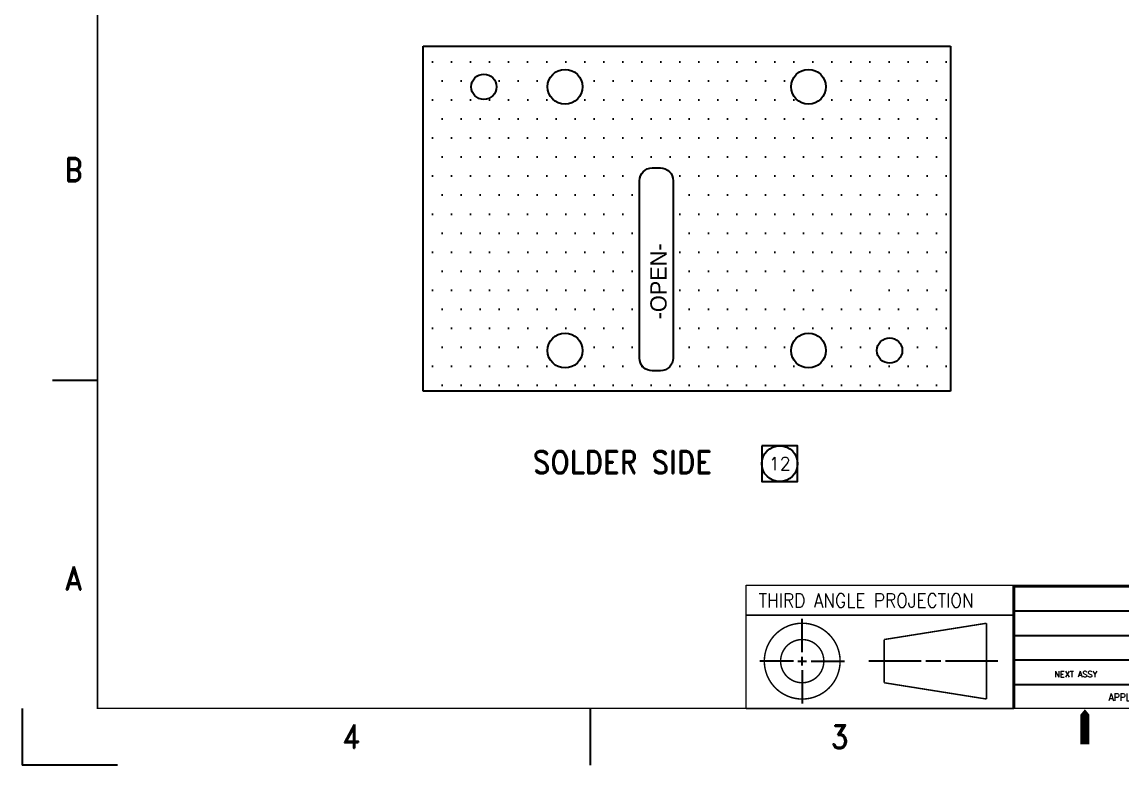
# Model space of a CAD drawing. Header units: inches. Extents: x 4.9 to 15.8, y 1 to 8.7.
# Drawn here: x 4.92 to 10.34, y 0.97 to 4.64 of the extents above; entities that cross this region are included whole.
import ezdxf
from ezdxf.enums import TextEntityAlignment as Align

# ---------------------------------------------------------------- set-up
doc = ezdxf.new("R2010")
doc.units = ezdxf.units.IN
doc.header["$MEASUREMENT"] = 0
doc.linetypes.add('FILLPOLYIN', pattern=[101, 100, 1])
for name, color, linetype in [('BORDER', 9, 'Continuous'), ('CUTOUT_FAB_pill-flange', 7, 'Continuous'), ('DIM', 1, 'Continuous'), ('HATCH', 6, 'Continuous'), ('PCBHOLE', 200, 'Continuous'), ('Substrate_Outline', 2, 'Continuous'), ('TEXT', 4, 'Continuous'), ('TOP', 5, 'Continuous')]:
    doc.layers.add(name, color=color, linetype=linetype)
doc.styles.add('DATE', font='ROMANS.SHX', dxfattribs={"width": 0.55})
doc.styles.add('NAME', font='ROMANS.shx', dxfattribs={"width": 0.6})
doc.styles.add('ROMAND', font='romand.shx')
doc.styles.add('ROMANS', font='romans.shx')

# ---------------------------------------------------------------- blocks, each defined once
blk = doc.blocks.new('NOTESYM')
blk.add_lwpolyline([(-0.175, 0.175), (-0.175, -0.175), (0.175, -0.175), (0.175, 0.175)], close=True)
blk.add_circle((0, 0), 0.175)
at = {"style": 'ROMANS'}
blk.add_attdef('NUM', text='', height=0.125, dxfattribs=at).set_placement((0, 0), align=Align.MIDDLE)
blk = doc.blocks.new('block_template(1)_2000')
at = {"layer": 'BORDER'}
for p, q in [((-2.25091, -0.63661), (-2.2704, -0.63661)), ((-1.85378, -0.73643), (-1.74718, -0.73643)), ((-1.9455, -0.75442), (-1.9455, -0.73991)), ((-1.85378, -0.74709), (-1.74718, -0.74709)), ((-1.9455, -0.76018), (-1.9455, -0.75634)), ((-1.85378, -0.75775), (-1.74718, -0.75775)), ((-1.94934, -0.75826), (-1.96385, -0.75826)), ((-1.94742, -0.75826), (-1.94358, -0.75826)), ((-1.9455, -0.7621), (-1.9455, -0.77661)), ((-1.94166, -0.75826), (-1.92715, -0.75826)), ((-1.85378, -0.76841), (-1.66191, -0.76841)), ((-2.03722, -0.80327), (-2.03722, -0.77875))]:
    blk.add_line(p, q, dxfattribs=at)
at = {"layer": 'BORDER', "linetype": 'Continuous'}
for p, q in [((-1.89401, -0.75826), (-1.91669, -0.75826)), ((-1.88549, -0.75826), (-1.89188, -0.75826)), ((-1.86067, -0.75826), (-1.88335, -0.75826))]:
    blk.add_line(p, q, dxfattribs=at)
at = {"layer": 'BORDER'}
for points, const_width in [([(-1.3951, -0.14854), (-2.25091, -0.14854), (-2.25091, -0.77875), (-1.3951, -0.77875)], 0.00061), ([(-1.9455, -0.74183), (-1.94711, -0.74191), (-1.94871, -0.74215), (-1.95027, -0.74254), (-1.95179, -0.74308), (-1.95324, -0.74377), (-1.95463, -0.7446), (-1.95592, -0.74556), (-1.95712, -0.74664), (-1.9582, -0.74784), (-1.95916, -0.74913), (-1.95999, -0.75052), (-1.96068, -0.75197), (-1.96122, -0.75349), (-1.96161, -0.75506), (-1.96185, -0.75665), (-1.96193, -0.75826), (-1.96185, -0.75987), (-1.96161, -0.76147), (-1.96122, -0.76303), (-1.96068, -0.76455), (-1.95999, -0.76601), (-1.95916, -0.76739), (-1.9582, -0.76868), (-1.95712, -0.76988), (-1.95592, -0.77096), (-1.95463, -0.77192), (-1.95324, -0.77275), (-1.95179, -0.77344), (-1.95027, -0.77398), (-1.94871, -0.77437), (-1.94711, -0.77461), (-1.9455, -0.77469), (-1.94389, -0.77461), (-1.9423, -0.77437), (-1.94073, -0.77398), (-1.93921, -0.77344), (-1.93776, -0.77275), (-1.93637, -0.77192), (-1.93508, -0.77096), (-1.93388, -0.76988), (-1.9328, -0.76868), (-1.93184, -0.76739), (-1.93101, -0.76601), (-1.93032, -0.76455), (-1.92978, -0.76303), (-1.92939, -0.76147), (-1.92915, -0.75987), (-1.92907, -0.75826), (-1.92915, -0.75665), (-1.92939, -0.75506), (-1.92978, -0.75349), (-1.93032, -0.75197), (-1.93101, -0.75052), (-1.93184, -0.74913), (-1.9328, -0.74784), (-1.93388, -0.74664), (-1.93508, -0.74556), (-1.93637, -0.7446), (-1.93776, -0.74377), (-1.93921, -0.74308), (-1.94073, -0.74254), (-1.9423, -0.74215), (-1.94389, -0.74191)], 0.00064), ([(-1.9455, -0.7489), (-1.94642, -0.74894), (-1.94733, -0.74908), (-1.94822, -0.7493), (-1.94908, -0.74961), (-1.94991, -0.75), (-1.9507, -0.75048), (-1.95144, -0.75102), (-1.95212, -0.75164), (-1.95274, -0.75232), (-1.95328, -0.75306), (-1.95376, -0.75385), (-1.95415, -0.75468), (-1.95446, -0.75554), (-1.95468, -0.75644), (-1.95482, -0.75734), (-1.95486, -0.75826), (-1.95482, -0.75918), (-1.95468, -0.76009), (-1.95446, -0.76098), (-1.95415, -0.76184), (-1.95376, -0.76267), (-1.95328, -0.76346), (-1.95274, -0.7642), (-1.95212, -0.76488), (-1.95144, -0.7655), (-1.9507, -0.76605), (-1.94991, -0.76652), (-1.94908, -0.76691), (-1.94822, -0.76722), (-1.94733, -0.76744), (-1.94642, -0.76758), (-1.9455, -0.76762), (-1.94458, -0.76758), (-1.94367, -0.76744), (-1.94278, -0.76722), (-1.94192, -0.76691), (-1.94109, -0.76652), (-1.9403, -0.76605), (-1.93956, -0.7655), (-1.93888, -0.76488), (-1.93826, -0.7642), (-1.93772, -0.76346), (-1.93724, -0.76267), (-1.93685, -0.76184), (-1.93654, -0.76098), (-1.93632, -0.76009), (-1.93618, -0.75918), (-1.93614, -0.75826), (-1.93618, -0.75734), (-1.93632, -0.75644), (-1.93654, -0.75554), (-1.93685, -0.75468), (-1.93724, -0.75385), (-1.93772, -0.75306), (-1.93826, -0.75232), (-1.93888, -0.75164), (-1.93956, -0.75102), (-1.9403, -0.75048), (-1.94109, -0.75), (-1.94192, -0.74961), (-1.94278, -0.7493), (-1.94367, -0.74908), (-1.94458, -0.74894)], 0.00064)]:
    blk.add_lwpolyline(points, close=True, dxfattribs=dict(at, const_width=const_width))
for points, const_width in [([(-1.96989, -0.72528), (-1.96989, -0.77875)], 0.00064), ([(-1.85378, -0.72545), (-1.96989, -0.72545)], 0.00064), ([(-1.85378, -0.77875), (-1.85378, -0.72577), (-1.74718, -0.72577)], 0.00128), ([(-1.85378, -0.77875), (-1.85378, -0.72528)], 0.00064), ([(-1.85378, -0.73832), (-1.96989, -0.73832)], 0.00064), ([(-1.86562, -0.74183), (-1.90998, -0.7489)], 0.00064), ([(-1.86562, -0.74183), (-1.86562, -0.77469)], 0.00064), ([(-1.90998, -0.7489), (-1.90998, -0.76762)], 0.00064), ([(-1.86562, -0.77469), (-1.90998, -0.76762)], 0.00064), ([(-1.96989, -0.77875), (-1.85378, -0.77875)], 0.00064)]:
    blk.add_lwpolyline(points, dxfattribs=dict(at, const_width=const_width))
blk.add_lwpolyline([(-1.823, -0.7791, 0, 0.0127, 0), (-1.823, -0.78671, 0.00383, 0.00383, 0), (-1.823, -0.79436, 0.00383, 0.00383, 0)], format="xyseb", dxfattribs=at)
at = {"layer": 'DEFPOINTS'}
for p in [(-2.28362, -0.77875), (-2.2423, -0.80327)]:
    blk.add_line(p, (-2.28362, -0.80327), dxfattribs=at)
at = {"layer": 'BORDER', "style": 'ROMAND', "width": 0.9}
for s, height, p in [('B', 0.01017, (-2.26515, -0.55038)), ('A', 0.01017, (-2.26515, -0.72735)), ('THIRD ANGLE PROJECTION', 0.0059694, (-1.96442, -0.73498)), ('4', 0.01017, (-2.14495, -0.79594)), ('3', 0.01017, (-1.93315, -0.79616))]:
    blk.add_text(s, height=height, dxfattribs=at).set_placement(p)
at = {"layer": 'BORDER', "style": 'ROMAND'}
blk.add_text('NEXT ASSY', height=0.002558, dxfattribs=at).set_placement((-1.82695, -0.76394), align=Align.MIDDLE_CENTER)
at = {"layer": 'BORDER', "style": 'ROMAND', "width": 0.9}
blk.add_text('APPLICATION', height=0.0031979, dxfattribs=at).set_placement((-1.80092, -0.77549), align=Align.CENTER)
at = {"layer": 'TEXT'}
for tag, height, style, p in [('REVBL', 0.00533, 'ROMANS', (-1.66436, -0.17826)), ('SFINISH', 0.00269, 'ROMANS', (-1.67501, -0.71093)), ('TITLE1', 0.00665, 'ROMAND', (-1.48586, -0.73643)), ('TITLE2', 0.00665, 'ROMAND', (-1.48586, -0.74709)), ('REV.', 0.00665, 'ROMAND', (-1.40325, -0.76575))]:
    blk.add_attdef(tag, text='', height=height, dxfattribs=dict(at, style=style)).set_placement(p, align=Align.CENTER)
for tag, p, height, style in [('DESCRIPTION', (-1.65103, -0.17826), 0.00533, 'ROMANS'), ('FTOL', (-1.73917, -0.72575), 0.00269, 'ROMANS'), ('DTOL2', (-1.70083, -0.72575), 0.00269, 'ROMANS'), ('ATOL', (-1.67755, -0.72575), 0.00269, 'ROMANS'), ('DTOL3', (-1.70083, -0.72989), 0.00269, 'ROMANS'), ('DRWNO', (-1.48566, -0.76575), 0.00665, 'ROMAND'), ('SCALE', (-1.53667, -0.77549), 0.00426, 'ROMANS'), ('SHTNO', (-1.44224, -0.77562), 0.00426, 'ROMANS')]:
    blk.add_attdef(tag, p, '', height=height, dxfattribs=dict(at, style=style))
for tag, p, style, width in [('DWNBY', (-1.65587, -0.73568), 'NAME', 0.6), ('DDATE', (-1.60794, -0.73568), 'DATE', 0.55), ('CHKBY', (-1.65587, -0.74619), 'NAME', 0.6), ('CDATE', (-1.60794, -0.74619), 'DATE', 0.55), ('ENGBY', (-1.65587, -0.7567), 'NAME', 0.6), ('EDATE', (-1.60794, -0.7567), 'DATE', 0.55), ('QABY', (-1.65587, -0.76721), 'NAME', 0.6), ('QDATE', (-1.60794, -0.76721), 'DATE', 0.55), ('MFGBY', (-1.65587, -0.77772), 'NAME', 0.6), ('MDATE', (-1.60794, -0.77772), 'DATE', 0.55)]:
    blk.add_attdef(tag, p, '', height=0.00533, dxfattribs=dict(at, style=style, width=width))

msp = doc.modelspace()

# ---------------------------------------------------------------- hatches: boundary and pattern name
at = {"layer": 'HATCH'}
h = msp.add_hatch(dxfattribs=at)
h.set_pattern_fill('DOTS', color=256, scale=1.5, style=0)
h.set_pattern_definition([(0, (6.89481, 7.53333), (0.046875, 0.09375), [0, -0.09375])])
h.paths.add_polyline_path([(9.4948, 4.5166), (6.8948, 4.5166), (6.8948, 2.8166), (9.4948, 2.8166)])
h.paths.add_polyline_path([(8.7068, 3.9741, -1), (8.7198, 3.9741, -1)], flags=16)
h.paths.add_polyline_path([(8.7088, 4.3166, -1), (8.8808, 4.3166, -1)], flags=16)
h.paths.add_polyline_path([(8.6762, 3.9991, -1), (8.6892, 3.9991, -1)], flags=16)
h.paths.add_polyline_path([(8.9328, 3.7524, -1), (8.9198, 3.7524, -1)], flags=16)
h.paths.add_polyline_path([(8.8865, 3.7524, -1), (8.8735, 3.7524, -1)], flags=16)
h.paths.add_polyline_path([(8.9939, 3.7524, -1), (8.9809, 3.7524, -1)], flags=16)
h.paths.add_polyline_path([(8.6412, 3.9991, -1), (8.6542, 3.9991, -1)], flags=16)
h.paths.add_polyline_path([(8.837, 3.7524, -1), (8.824, 3.7524, -1)], flags=16)
h.paths.add_polyline_path([(9.0538, 3.7524, -1), (9.0408, 3.7524, -1)], flags=16)
h.paths.add_polyline_path([(8.7859, 3.7524, -1), (8.7729, 3.7524, -1)], flags=16)
h.paths.add_polyline_path([(8.6133, 3.9991, -1), (8.6263, 3.9991, -1)], flags=16)
h.paths.add_polyline_path([(8.7396, 3.7524, -1), (8.7266, 3.7524, -1)], flags=16)
h.paths.add_polyline_path([(8.5834, 3.9989, -1), (8.5964, 3.9989, -1)], flags=16)
h.paths.add_polyline_path([(8.6985, 3.7524, -1), (8.6855, 3.7524, -1)], flags=16)
h.paths.add_polyline_path([(9.3019, 4.0963, -1), (9.2889, 4.0963, -1)], flags=16)
h.paths.add_polyline_path([(9.1946, 3.7524, -1), (9.1816, 3.7524, -1)], flags=16)
h.paths.add_polyline_path([(8.558, 3.9533, -1), (8.571, 3.9533, -1)], flags=16)
h.paths.add_polyline_path([(9.3013, 3.9166, -1), (9.2883, 3.9166, -1)], flags=16)
h.paths.add_polyline_path([(8.6424, 3.7524, -1), (8.6554, 3.7524, -1)], flags=16)
h.paths.add_polyline_path([(8.8559, 3.6355, -1), (8.8429, 3.6355, -1)], flags=16)
h.paths.add_polyline_path([(8.5309, 3.9741, -1), (8.5439, 3.9741, -1)], flags=16)
h.paths.add_polyline_path([(8.5981, 3.7524, -1), (8.6111, 3.7524, -1)], flags=16)
h.paths.add_polyline_path([(8.5033, 3.9741, -1), (8.5163, 3.9741, -1)], flags=16)
h.paths.add_polyline_path([(9.2963, 3.758, -1), (9.2833, 3.758, -1)], flags=16)
h.paths.add_polyline_path([(8.4757, 3.9741, -1), (8.4887, 3.9741, -1)], flags=16)
h.paths.add_polyline_path([(8.5571, 3.7524, -1), (8.5701, 3.7524, -1)], flags=16)
h.paths.add_polyline_path([(8.9065, 4.4818, -1), (8.9195, 4.4818, -1)], flags=16)
h.paths.add_polyline_path([(9.2187, 3.6399, -1), (9.2057, 3.6399, -1)], flags=16)
h.paths.add_polyline_path([(9.0533, 4.4818, -1), (9.0663, 4.4818, -1)], flags=16)
h.paths.add_polyline_path([(8.454, 3.9533, -1), (8.467, 3.9533, -1)], flags=16)
h.paths.add_polyline_path([(8.5129, 3.7524, -1), (8.5259, 3.7524, -1)], flags=16)
h.paths.add_polyline_path([(8.4308, 3.9741, -1), (8.4438, 3.9741, -1)], flags=16)
h.paths.add_polyline_path([(8.9602, 3.5128, -1), (8.9472, 3.5128, -1)], flags=16)
h.paths.add_polyline_path([(8.9178, 3.5128, -1), (8.9048, 3.5128, -1)], flags=16)
h.paths.add_polyline_path([(8.876, 3.5128, -1), (8.863, 3.5128, -1)], flags=16)
h.paths.add_polyline_path([(9.0032, 3.5128, -1), (8.9902, 3.5128, -1)], flags=16)
h.paths.add_polyline_path([(8.8315, 3.5128, -1), (8.8185, 3.5128, -1)], flags=16)
h.paths.add_polyline_path([(9.0476, 3.5128, -1), (9.0346, 3.5128, -1)], flags=16)
h.paths.add_polyline_path([(8.4033, 3.9741, -1), (8.4163, 3.9741, -1)], flags=16)
h.paths.add_polyline_path([(9.464, 4.0467, -1), (9.451, 4.0467, -1)], flags=16)
h.paths.add_polyline_path([(9.464, 3.9655, -1), (9.451, 3.9655, -1)], flags=16)
h.paths.add_polyline_path([(8.6636, 4.4818, -1), (8.6766, 4.4818, -1)], flags=16)
h.paths.add_polyline_path([(9.1918, 4.4818, -1), (9.2048, 4.4818, -1)], flags=16)
h.paths.add_polyline_path([(8.4697, 3.7524, -1), (8.4827, 3.7524, -1)], flags=16)
h.paths.add_polyline_path([(8.7927, 3.5128, -1), (8.7797, 3.5128, -1)], flags=16)
h.paths.add_polyline_path([(9.1019, 3.5128, -1), (9.0889, 3.5128, -1)], flags=16)
h.paths.add_polyline_path([(8.7534, 3.5128, -1), (8.7404, 3.5128, -1)], flags=16)
h.paths.add_polyline_path([(9.1474, 3.5128, -1), (9.1344, 3.5128, -1)], flags=16)
h.paths.add_polyline_path([(8.3758, 3.9741, -1), (8.3888, 3.9741, -1)], flags=16)
h.paths.add_polyline_path([(9.464, 3.8451, -1), (9.451, 3.8451, -1)], flags=16)
h.paths.add_polyline_path([(9.464, 4.2046, -1), (9.451, 4.2046, -1)], flags=16)
h.paths.add_polyline_path([(8.7099, 3.5128, -1), (8.6969, 3.5128, -1)], flags=16)
h.paths.add_polyline_path([(9.1896, 3.5128, -1), (9.1766, 3.5128, -1)], flags=16)
h.paths.add_polyline_path([(8.3579, 3.9523, -1), (8.3709, 3.9523, -1)], flags=16)
h.paths.add_polyline_path([(8.6673, 3.5128, -1), (8.6543, 3.5128, -1)], flags=16)
h.paths.add_polyline_path([(9.2318, 3.5128, -1), (9.2188, 3.5128, -1)], flags=16)
h.paths.add_polyline_path([(8.4689, 3.6483, -1), (8.4819, 3.6483, -1)], flags=16)
h.paths.add_polyline_path([(8.552, 4.4818, -1), (8.565, 4.4818, -1)], flags=16)
h.paths.add_polyline_path([(8.6353, 3.5128, -1), (8.6223, 3.5128, -1)], flags=16)
h.paths.add_polyline_path([(8.3268, 3.9541, -1), (8.3398, 3.9541, -1)], flags=16)
h.paths.add_polyline_path([(9.2714, 3.5128, -1), (9.2584, 3.5128, -1)], flags=16)
h.paths.add_polyline_path([(9.464, 3.7099, -1), (9.451, 3.7099, -1)], flags=16)
h.paths.add_polyline_path([(8.6022, 3.5128, -1), (8.5892, 3.5128, -1)], flags=16)
h.paths.add_polyline_path([(9.464, 4.3472, -1), (9.451, 4.3472, -1)], flags=16)
h.paths.add_polyline_path([(9.3394, 4.4818, -1), (9.3524, 4.4818, -1)], flags=16)
h.paths.add_polyline_path([(8.3034, 4.0334, -1), (8.3164, 4.0334, -1)], flags=16)
h.paths.add_polyline_path([(8.5686, 3.5128, -1), (8.5556, 3.5128, -1)], flags=16)
h.paths.add_polyline_path([(8.2983, 3.9541, -1), (8.3113, 3.9541, -1)], flags=16)
h.paths.add_polyline_path([(8.536, 3.5128, -1), (8.523, 3.5128, -1)], flags=16)
h.paths.add_polyline_path([(9.3489, 3.5128, -1), (9.3359, 3.5128, -1)], flags=16)
h.paths.add_polyline_path([(8.2698, 3.9541, -1), (8.2828, 3.9541, -1)], flags=16)
h.paths.add_polyline_path([(9.464, 3.6196, -1), (9.451, 3.6196, -1)], flags=16)
h.paths.add_polyline_path([(8.2562, 4.0334, -1), (8.2692, 4.0334, -1)], flags=16)
h.paths.add_polyline_path([(8.505, 3.5128, -1), (8.492, 3.5128, -1)], flags=16)
h.paths.add_polyline_path([(8.4317, 4.4818, -1), (8.4447, 4.4818, -1)], flags=16)
h.paths.add_polyline_path([(8.4703, 3.5128, -1), (8.4573, 3.5128, -1)], flags=16)
h.paths.add_polyline_path([(9.4126, 3.5128, -1), (9.3996, 3.5128, -1)], flags=16)
h.paths.add_polyline_path([(9.464, 4.4824, -1), (9.451, 4.4824, -1)], flags=16)
h.paths.add_polyline_path([(8.9602, 3.3204, -1), (8.9472, 3.3204, -1)], flags=16)
h.paths.add_polyline_path([(8.9178, 3.3204, -1), (8.9048, 3.3204, -1)], flags=16)
h.paths.add_polyline_path([(8.876, 3.3204, -1), (8.863, 3.3204, -1)], flags=16)
h.paths.add_polyline_path([(9.0032, 3.3204, -1), (8.9902, 3.3204, -1)], flags=16)
h.paths.add_polyline_path([(8.8315, 3.3204, -1), (8.8185, 3.3204, -1)], flags=16)
h.paths.add_polyline_path([(9.0476, 3.3204, -1), (9.0346, 3.3204, -1)], flags=16)
h.paths.add_polyline_path([(8.2116, 4.0334, -1), (8.2246, 4.0334, -1)], flags=16)
h.paths.add_polyline_path([(8.4222, 3.5128, -1), (8.4352, 3.5128, -1)], flags=16)
h.paths.add_polyline_path([(8.7927, 3.3204, -1), (8.7797, 3.3204, -1)], flags=16)
h.paths.add_polyline_path([(9.1019, 3.3204, -1), (9.0889, 3.3204, -1)], flags=16)
h.paths.add_polyline_path([(8.2698, 3.7147, -1), (8.2828, 3.7147, -1)], flags=16)
h.paths.add_polyline_path([(8.7534, 3.3204, -1), (8.7404, 3.3204, -1)], flags=16)
h.paths.add_polyline_path([(9.464, 3.5128, -1), (9.451, 3.5128, -1)], flags=16)
h.paths.add_polyline_path([(9.1474, 3.3204, -1), (9.1344, 3.3204, -1)], flags=16)
h.paths.add_polyline_path([(8.7099, 3.3204, -1), (8.6969, 3.3204, -1)], flags=16)
h.paths.add_polyline_path([(8.387, 3.5128, -1), (8.4, 3.5128, -1)], flags=16)
h.paths.add_polyline_path([(9.1896, 3.3204, -1), (9.1766, 3.3204, -1)], flags=16)
h.paths.add_polyline_path([(8.6673, 3.3204, -1), (8.6543, 3.3204, -1)], flags=16)
h.paths.add_polyline_path([(9.2318, 3.3204, -1), (9.2188, 3.3204, -1)], flags=16)
h.paths.add_polyline_path([(8.6353, 3.3204, -1), (8.6223, 3.3204, -1)], flags=16)
h.paths.add_polyline_path([(8.3524, 3.5128, -1), (8.3654, 3.5128, -1)], flags=16)
h.paths.add_polyline_path([(8.302, 4.4818, -1), (8.315, 4.4818, -1)], flags=16)
h.paths.add_polyline_path([(9.2714, 3.3204, -1), (9.2584, 3.3204, -1)], flags=16)
h.paths.add_polyline_path([(8.6022, 3.3204, -1), (8.5892, 3.3204, -1)], flags=16)
h.paths.add_polyline_path([(8.1434, 3.9829, -1), (8.1564, 3.9829, -1)], flags=16)
h.paths.add_polyline_path([(8.3208, 3.5128, -1), (8.3338, 3.5128, -1)], flags=16)
h.paths.add_polyline_path([(8.5686, 3.3204, -1), (8.5556, 3.3204, -1)], flags=16)
h.paths.add_polyline_path([(8.536, 3.3204, -1), (8.523, 3.3204, -1)], flags=16)
h.paths.add_polyline_path([(9.3489, 3.3204, -1), (9.3359, 3.3204, -1)], flags=16)
h.paths.add_polyline_path([(8.2872, 3.5128, -1), (8.3002, 3.5128, -1)], flags=16)
h.paths.add_polyline_path([(8.505, 3.3204, -1), (8.492, 3.3204, -1)], flags=16)
h.paths.add_polyline_path([(8.1278, 3.8536), (8.1278, 2.9796, -0.41421), (8.0648, 2.9166), (8.0248, 2.9166, -0.414217), (7.9618, 2.9796), (7.9618, 3.8536, -0.41421), (8.0248, 3.9166), (8.0648, 3.9166, -0.414217)], flags=16)
h.paths.add_polyline_path([(8.0982, 3.9829, -1), (8.1112, 3.9829, -1)], flags=16)
h.paths.add_polyline_path([(8.2517, 3.5288, -1), (8.2647, 3.5288, -1)], flags=16)
h.paths.add_polyline_path([(8.4703, 3.3204, -1), (8.4573, 3.3204, -1)], flags=16)
h.paths.add_polyline_path([(9.4126, 3.3204, -1), (9.3996, 3.3204, -1)], flags=16)
h.paths.add_polyline_path([(9.0958, 3.1756, -1), (9.0828, 3.1756, -1)], flags=16)
h.paths.add_polyline_path([(8.2118, 3.5387, -1), (8.2248, 3.5387, -1)], flags=16)
h.paths.add_polyline_path([(8.4352, 3.3204, -1), (8.4222, 3.3204, -1)], flags=16)
h.paths.add_polyline_path([(8.1837, 4.4818, -1), (8.1967, 4.4818, -1)], flags=16)
h.paths.add_polyline_path([(9.464, 3.3204, -1), (9.451, 3.3204, -1)], flags=16)
h.paths.add_polyline_path([(8.0478, 3.9829, -1), (8.0608, 3.9829, -1)], flags=16)
h.paths.add_polyline_path([(8.4, 3.3204, -1), (8.387, 3.3204, -1)], flags=16)
h.paths.add_polyline_path([(8.3654, 3.3204, -1), (8.3524, 3.3204, -1)], flags=16)
h.paths.add_polyline_path([(8.0008, 3.9829, -1), (8.0138, 3.9829, -1)], flags=16)
h.paths.add_polyline_path([(8.3338, 3.3204, -1), (8.3208, 3.3204, -1)], flags=16)
h.paths.add_polyline_path([(8.8808, 3.0166, -1), (8.7088, 3.0166, -1)], flags=16)
h.paths.add_polyline_path([(8.3002, 3.3204, -1), (8.2872, 3.3204, -1)], flags=16)
h.paths.add_polyline_path([(9.464, 3.2135, -1), (9.451, 3.2135, -1)], flags=16)
h.paths.add_polyline_path([(7.9623, 3.9444, -1), (7.9753, 3.9444, -1)], flags=16)
h.paths.add_polyline_path([(8.2734, 3.3031, -1), (8.2604, 3.3031, -1)], flags=16)
h.paths.add_polyline_path([(9.2573, 3.0166, -1), (9.1323, 3.0166, -1)], flags=16)
h.paths.add_polyline_path([(8.052, 4.4818, -1), (8.065, 4.4818, -1)], flags=16)
h.paths.add_polyline_path([(7.9837, 4.3454, -1), (7.9967, 4.3454, -1)], flags=16)
h.paths.add_polyline_path([(7.922, 3.9075, -1), (7.935, 3.9075, -1)], flags=16)
h.paths.add_polyline_path([(8.2335, 3.2859, -1), (8.2465, 3.2859, -1)], flags=16)
h.paths.add_polyline_path([(8.2034, 3.2839, -1), (8.2164, 3.2839, -1)], flags=16)
h.paths.add_polyline_path([(7.9318, 4.3454, -1), (7.9448, 4.3454, -1)], flags=16)
h.paths.add_polyline_path([(8.1738, 3.2839, -1), (8.1868, 3.2839, -1)], flags=16)
h.paths.add_polyline_path([(8.4357, 3.0828, -1), (8.4227, 3.0828, -1)], flags=16)
h.paths.add_polyline_path([(9.464, 3.089, -1), (9.451, 3.089, -1)], flags=16)
h.paths.add_polyline_path([(8.1441, 3.2839, -1), (8.1571, 3.2839, -1)], flags=16)
h.paths.add_polyline_path([(7.8927, 4.3454, -1), (7.9057, 4.3454, -1)], flags=16)
h.paths.add_polyline_path([(7.9325, 3.5916, -1), (7.9455, 3.5916, -1)], flags=16)
h.paths.add_polyline_path([(7.8391, 3.8932, -1), (7.8521, 3.8932, -1)], flags=16)
h.paths.add_polyline_path([(7.9029, 3.5916, -1), (7.9159, 3.5916, -1)], flags=16)
h.paths.add_polyline_path([(7.8522, 4.3454, -1), (7.8652, 4.3454, -1)], flags=16)
h.paths.add_polyline_path([(7.8056, 3.8932, -1), (7.8186, 3.8932, -1)], flags=16)
h.paths.add_polyline_path([(7.8909, 4.4818, -1), (7.9039, 4.4818, -1)], flags=16)
h.paths.add_polyline_path([(7.8732, 3.5916, -1), (7.8862, 3.5916, -1)], flags=16)
h.paths.add_polyline_path([(8.9472, 2.8651, -1), (8.9342, 2.8651, -1)], flags=16)
h.paths.add_polyline_path([(7.7743, 3.8932, -1), (7.7873, 3.8932, -1)], flags=16)
h.paths.add_polyline_path([(7.8116, 4.3454, -1), (7.8246, 4.3454, -1)], flags=16)
h.paths.add_polyline_path([(7.8436, 3.5916, -1), (7.8566, 3.5916, -1)], flags=16)
h.paths.add_polyline_path([(9.464, 2.9801, -1), (9.451, 2.9801, -1)], flags=16)
h.paths.add_polyline_path([(7.8394, 3.5547, -1), (7.8524, 3.5547, -1)], flags=16)
h.paths.add_polyline_path([(9.2032, 2.8651, -1), (9.1902, 2.8651, -1)], flags=16)
h.paths.add_polyline_path([(7.7416, 3.8932, -1), (7.7546, 3.8932, -1)], flags=16)
h.paths.add_polyline_path([(8.6551, 2.8651, -1), (8.6421, 2.8651, -1)], flags=16)
h.paths.add_polyline_path([(7.7623, 3.7266, -1), (7.7753, 3.7266, -1)], flags=16)
h.paths.add_polyline_path([(7.8352, 3.5179, -1), (7.8482, 3.5179, -1)], flags=16)
h.paths.add_polyline_path([(7.7087, 3.8932, -1), (7.7217, 3.8932, -1)], flags=16)
h.paths.add_polyline_path([(7.7625, 3.6344, -1), (7.7755, 3.6344, -1)], flags=16)
h.paths.add_polyline_path([(7.8027, 3.5179, -1), (7.8157, 3.5179, -1)], flags=16)
h.paths.add_polyline_path([(8.4743, 2.8651, -1), (8.4613, 2.8651, -1)], flags=16)
h.paths.add_polyline_path([(7.7038, 3.7677, -1), (7.7168, 3.7677, -1)], flags=16)
h.paths.add_polyline_path([(7.6788, 3.8932, -1), (7.6918, 3.8932, -1)], flags=16)
h.paths.add_polyline_path([(7.7702, 3.5179, -1), (7.7832, 3.5179, -1)], flags=16)
h.paths.add_polyline_path([(7.9325, 3.2416, -1), (7.9455, 3.2416, -1)], flags=16)
h.paths.add_polyline_path([(9.464, 2.8651, -1), (9.451, 2.8651, -1)], flags=16)
h.paths.add_polyline_path([(7.7371, 4.4818, -1), (7.7501, 4.4818, -1)], flags=16)
h.paths.add_polyline_path([(7.6522, 3.8932, -1), (7.6652, 3.8932, -1)], flags=16)
h.paths.add_polyline_path([(7.9029, 3.2416, -1), (7.9159, 3.2416, -1)], flags=16)
h.paths.add_polyline_path([(7.5088, 4.3166, -1), (7.6808, 4.3166, -1)], flags=16)
h.paths.add_polyline_path([(7.7377, 3.5179, -1), (7.7507, 3.5179, -1)], flags=16)
h.paths.add_polyline_path([(7.6365, 4.1349, -1), (7.6495, 4.1349, -1)], flags=16)
h.paths.add_polyline_path([(7.8352, 3.3153, -1), (7.8482, 3.3153, -1)], flags=16)
h.paths.add_polyline_path([(7.6429, 3.7677, -1), (7.6559, 3.7677, -1)], flags=16)
h.paths.add_polyline_path([(7.624, 3.8932, -1), (7.637, 3.8932, -1)], flags=16)
h.paths.add_polyline_path([(7.8732, 3.2416, -1), (7.8862, 3.2416, -1)], flags=16)
h.paths.add_polyline_path([(7.8394, 3.2784, -1), (7.8524, 3.2784, -1)], flags=16)
h.paths.add_polyline_path([(7.8027, 3.3153, -1), (7.8157, 3.3153, -1)], flags=16)
h.paths.add_polyline_path([(7.5974, 3.8932, -1), (7.6104, 3.8932, -1)], flags=16)
h.paths.add_polyline_path([(7.8436, 3.2416, -1), (7.8566, 3.2416, -1)], flags=16)
h.paths.add_polyline_path([(8.2517, 2.8651, -1), (8.2387, 2.8651, -1)], flags=16)
h.paths.add_polyline_path([(7.7702, 3.3153, -1), (7.7832, 3.3153, -1)], flags=16)
h.paths.add_polyline_path([(7.5689, 3.8932, -1), (7.5819, 3.8932, -1)], flags=16)
h.paths.add_polyline_path([(7.5735, 3.7677, -1), (7.5865, 3.7677, -1)], flags=16)
h.paths.add_polyline_path([(7.7377, 3.3153, -1), (7.7507, 3.3153, -1)], flags=16)
h.paths.add_polyline_path([(7.5408, 3.8932, -1), (7.5538, 3.8932, -1)], flags=16)
h.paths.add_polyline_path([(7.5354, 4.1349, -1), (7.5484, 4.1349, -1)], flags=16)
h.paths.add_polyline_path([(7.7052, 3.3153, -1), (7.7182, 3.3153, -1)], flags=16)
h.paths.add_polyline_path([(7.5141, 3.8932, -1), (7.5271, 3.8932, -1)], flags=16)
h.paths.add_polyline_path([(7.5061, 3.8341, -1), (7.5191, 3.8341, -1)], flags=16)
h.paths.add_polyline_path([(7.5837, 3.5179, -1), (7.5967, 3.5179, -1)], flags=16)
h.paths.add_polyline_path([(7.6727, 3.3153, -1), (7.6857, 3.3153, -1)], flags=16)
h.paths.add_polyline_path([(7.5061, 3.7677, -1), (7.5191, 3.7677, -1)], flags=16)
h.paths.add_polyline_path([(7.5512, 3.5179, -1), (7.5642, 3.5179, -1)], flags=16)
h.paths.add_polyline_path([(7.6402, 3.3153, -1), (7.6532, 3.3153, -1)], flags=16)
h.paths.add_polyline_path([(8.0152, 2.8651, -1), (8.0022, 2.8651, -1)], flags=16)
h.paths.add_polyline_path([(7.5187, 3.5179, -1), (7.5317, 3.5179, -1)], flags=16)
h.paths.add_polyline_path([(7.6077, 3.3153, -1), (7.6207, 3.3153, -1)], flags=16)
h.paths.add_polyline_path([(7.4114, 4.1349, -1), (7.4244, 4.1349, -1)], flags=16)
h.paths.add_polyline_path([(7.5752, 3.3153, -1), (7.5882, 3.3153, -1)], flags=16)
h.paths.add_polyline_path([(7.4862, 3.5179, -1), (7.4992, 3.5179, -1)], flags=16)
h.paths.add_polyline_path([(7.5427, 3.3153, -1), (7.5557, 3.3153, -1)], flags=16)
h.paths.add_polyline_path([(7.4408, 4.4818, -1), (7.4538, 4.4818, -1)], flags=16)
h.paths.add_polyline_path([(7.4537, 3.5179, -1), (7.4667, 3.5179, -1)], flags=16)
h.paths.add_polyline_path([(7.5102, 3.3153, -1), (7.5232, 3.3153, -1)], flags=16)
h.paths.add_polyline_path([(7.4212, 3.5179, -1), (7.4342, 3.5179, -1)], flags=16)
h.paths.add_polyline_path([(7.6808, 3.0166, -1), (7.5088, 3.0166, -1)], flags=16)
h.paths.add_polyline_path([(7.4777, 3.3153, -1), (7.4907, 3.3153, -1)], flags=16)
h.paths.add_polyline_path([(7.3887, 3.5179, -1), (7.4017, 3.5179, -1)], flags=16)
h.paths.add_polyline_path([(7.3065, 3.9851, -1), (7.3195, 3.9851, -1)], flags=16)
h.paths.add_polyline_path([(7.3065, 4.0941, -1), (7.3195, 4.0941, -1)], flags=16)
h.paths.add_polyline_path([(7.3065, 3.864, -1), (7.3195, 3.864, -1)], flags=16)
h.paths.add_polyline_path([(7.4452, 3.3153, -1), (7.4582, 3.3153, -1)], flags=16)
h.paths.add_polyline_path([(7.3065, 3.7333, -1), (7.3195, 3.7333, -1)], flags=16)
h.paths.add_polyline_path([(7.3453, 3.5165, -1), (7.3583, 3.5165, -1)], flags=16)
h.paths.add_polyline_path([(7.7351, 2.8651, -1), (7.7481, 2.8651, -1)], flags=16)
h.paths.add_polyline_path([(7.4127, 3.3153, -1), (7.4257, 3.3153, -1)], flags=16)
h.paths.add_polyline_path([(7.3065, 3.6121, -1), (7.3195, 3.6121, -1)], flags=16)
h.paths.add_polyline_path([(7.3042, 3.5174, -1), (7.3172, 3.5174, -1)], flags=16)
h.paths.add_polyline_path([(7.1323, 4.3166, -1), (7.2573, 4.3166, -1)], flags=16)
h.paths.add_polyline_path([(7.3693, 3.3166, -1), (7.3823, 3.3166, -1)], flags=16)
h.paths.add_polyline_path([(7.2635, 3.5174, -1), (7.2765, 3.5174, -1)], flags=16)
h.paths.add_polyline_path([(7.3282, 3.3158, -1), (7.3412, 3.3158, -1)], flags=16)
h.paths.add_polyline_path([(7.2246, 3.5174, -1), (7.2376, 3.5174, -1)], flags=16)
h.paths.add_polyline_path([(7.2876, 3.3158, -1), (7.3006, 3.3158, -1)], flags=16)
h.paths.add_polyline_path([(7.192, 4.4818, -1), (7.205, 4.4818, -1)], flags=16)
h.paths.add_polyline_path([(7.1857, 3.5174, -1), (7.1987, 3.5174, -1)], flags=16)
h.paths.add_polyline_path([(7.2487, 3.3158, -1), (7.2617, 3.3158, -1)], flags=16)
h.paths.add_polyline_path([(7.1283, 3.6766, -1), (7.1413, 3.6766, -1)], flags=16)
h.paths.add_polyline_path([(7.1494, 3.5174, -1), (7.1624, 3.5174, -1)], flags=16)
h.paths.add_polyline_path([(7.3256, 3.0916, -1), (7.3386, 3.0916, -1)], flags=16)
h.paths.add_polyline_path([(7.2097, 3.3158, -1), (7.2227, 3.3158, -1)], flags=16)
h.paths.add_polyline_path([(7.4374, 2.8651, -1), (7.4504, 2.8651, -1)], flags=16)
h.paths.add_polyline_path([(7.1734, 3.3158, -1), (7.1864, 3.3158, -1)], flags=16)
h.paths.add_polyline_path([(7.1021, 3.5174, -1), (7.1151, 3.5174, -1)], flags=16)
h.paths.add_polyline_path([(7.0567, 3.5174, -1), (7.0697, 3.5174, -1)], flags=16)
h.paths.add_polyline_path([(7.1112, 3.3158, -1), (7.1242, 3.3158, -1)], flags=16)
h.paths.add_polyline_path([(6.9962, 3.5174, -1), (7.0092, 3.5174, -1)], flags=16)
h.paths.add_polyline_path([(7.0567, 3.3158, -1), (7.0697, 3.3158, -1)], flags=16)
h.paths.add_polyline_path([(6.9252, 3.978, -1), (6.9382, 3.978, -1)], flags=16)
h.paths.add_polyline_path([(6.9252, 4.1196, -1), (6.9382, 4.1196, -1)], flags=16)
h.paths.add_polyline_path([(6.9252, 3.8691, -1), (6.9382, 3.8691, -1)], flags=16)
h.paths.add_polyline_path([(6.9252, 4.2285, -1), (6.9382, 4.2285, -1)], flags=16)
h.paths.add_polyline_path([(6.9252, 3.7566, -1), (6.9382, 3.7566, -1)], flags=16)
h.paths.add_polyline_path([(6.9252, 4.3375, -1), (6.9382, 4.3375, -1)], flags=16)
h.paths.add_polyline_path([(6.9252, 3.6241, -1), (6.9382, 3.6241, -1)], flags=16)
h.paths.add_polyline_path([(7.1088, 3.0872, -1), (7.1218, 3.0872, -1)], flags=16)
h.paths.add_polyline_path([(6.9252, 4.4818, -1), (6.9382, 4.4818, -1)], flags=16)
h.paths.add_polyline_path([(6.9962, 3.3158, -1), (7.0092, 3.3158, -1)], flags=16)
h.paths.add_polyline_path([(6.9252, 3.5174, -1), (6.9382, 3.5174, -1)], flags=16)
h.paths.add_polyline_path([(7.1898, 2.8651, -1), (7.2028, 2.8651, -1)], flags=16)
h.paths.add_polyline_path([(6.9252, 3.3158, -1), (6.9382, 3.3158, -1)], flags=16)
h.paths.add_polyline_path([(6.9252, 3.2038, -1), (6.9382, 3.2038, -1)], flags=16)
h.paths.add_polyline_path([(6.9252, 3.0834, -1), (6.9382, 3.0834, -1)], flags=16)
h.paths.add_polyline_path([(6.9252, 2.9745, -1), (6.9382, 2.9745, -1)], flags=16)
h.paths.add_polyline_path([(6.9252, 2.8651, -1), (6.9382, 2.8651, -1)], flags=16)

# ---------------------------------------------------------------- linework, layer by layer
at = {"layer": 'CUTOUT_FAB_pill-flange', "linetype": 'Continuous'}
msp.add_lwpolyline([(7.9618, 3.8536, -0.41421), (8.0248, 3.9166), (8.0648, 3.9166, -0.414217), (8.1278, 3.8536), (8.1278, 2.9796, -0.41421), (8.0648, 2.9166), (8.0248, 2.9166, -0.414217), (7.9618, 2.9796)], format="xyb", close=True, dxfattribs=at)
at = {"layer": 'PCBHOLE'}
for centre in [(7.5948, 4.3166), (8.7948, 4.3166), (7.5948, 3.0166), (8.7948, 3.0166)]:
    msp.add_circle(centre, 0.086, dxfattribs=at)
at = {"layer": 'PCBHOLE', "linetype": 'FILLPOLYIN'}
for centre in [(7.1948, 4.3166), (9.1948, 3.0166)]:
    msp.add_circle(centre, 0.0625, dxfattribs=at)
at = {"layer": 'Substrate_Outline'}
for p, q in [((6.8948, 4.5166), (9.4948, 4.5166)), ((6.8948, 2.8166), (6.8948, 4.5166)), ((9.4948, 4.5166), (9.4948, 2.8166)), ((9.4948, 2.8166), (6.8948, 2.8166))]:
    msp.add_line(p, q, dxfattribs=at)

# ---------------------------------------------------------------- block references
at = {"layer": 'TEXT', "xscale": 0.504825384960001, "yscale": 0.504825384960001, "zscale": 0.5048253849600001, "rotation": 359.9999999999984}
msp.add_blockref('NOTESYM', (8.6529, 2.4591), dxfattribs=at).add_auto_attribs({'NUM': '12'})
at = {"layer": 'TOP', "color": 4, "xscale": 11.37495435173614, "yscale": 11.37495435173613, "zscale": 11.37495435173613}
msp.add_blockref('block_template(1)_2000', (30.8939, 10.1108), dxfattribs=at)

# ---------------------------------------------------------------- texts
at = {"layer": 'DIM'}
msp.add_text('-OPEN-', height=0.08, rotation=90, dxfattribs=at).set_placement((8.0953, 3.1703))
at = {"layer": 'TEXT', "style": 'ROMAND', "width": 0.9}
msp.add_text('SOLDER SIDE', height=0.112363, rotation=360, dxfattribs=at).set_placement((7.4358, 2.41))

doc.saveas('drawing.dxf')
